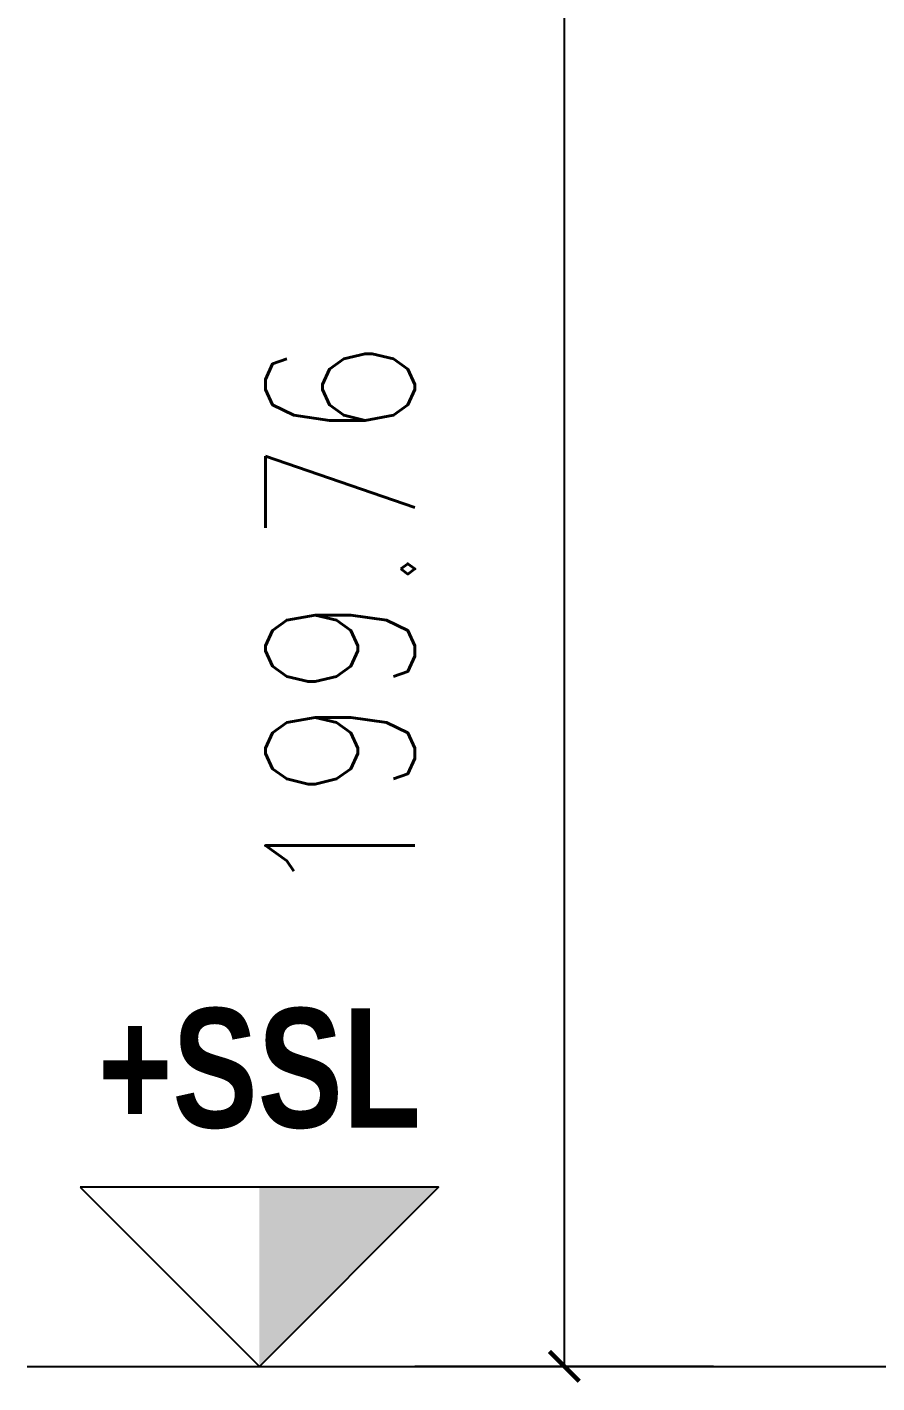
# Model space of a CAD drawing. Header units: centimetres. Extents: x -5119 to 2082, y -6603 to -947.
# Drawn here: x -343.4 to -229.8, y -3508.5 to -3327 of the extents above; entities that cross this region are included whole.
import ezdxf
from ezdxf.enums import TextEntityAlignment as Align

# ---------------------------------------------------------------- set-up
doc = ezdxf.new("R2010")
doc.units = ezdxf.units.CM
doc.header["$LTSCALE"] = 100
doc.header["$MEASUREMENT"] = 0
doc.linetypes.add('A807-Details-Railing and Cat ladder$0$CENTER2', pattern=[28.575, 19.05, -3.175, 3.175, -3.175])
for name, color, linetype in [('A807-Details-Railing and Cat ladder$0$A-GRID', 5, 'Continuous'), ('A807-Details-Railing and Cat ladder$0$A-HATH-CONC', 253, 'Continuous'), ('A807-Details-Railing and Cat ladder$0$A-SYMB-LVLS', 7, 'Continuous')]:
    doc.layers.add(name, color=color, linetype=linetype)
doc.styles.add('A807-Details-Railing and Cat ladder$0$ARIAL', font='arial.ttf', dxfattribs={"width": 0.9})
doc.styles.add('A807-Details-Railing and Cat ladder$0$DIM1', font='simplex.shx', dxfattribs={"width": 0.8})
doc.styles.add('A807-Details-Railing and Cat ladder$0$ROMANS-TITLE', font='GOTHICB.TTF', dxfattribs={"width": 0.8, "height": 2.5})
doc.dimstyles.new('A807-Details-Railing and Cat ladder$0$A-20-DIM-INT', dxfattribs={"dimscale": 20, "dimtxt": 2.5, "dimasz": 0.2, "dimexe": 1, "dimexo": 1, "dimgap": 1, "dimtad": 1, "dimlfac": 0.001, "dimdsep": 46, "dimtxsty": 'A807-Details-Railing and Cat ladder$0$ARIAL', "dimblk": 'A807-Details-Railing and Cat ladder$0$_ARCHTICK', "dimcen": 0.025, "dimclrd": 8, "dimclre": 8, "dimclrt": 7, "dimazin": 2, "dimtfac": 1, "dimtix": 1, "dimtmove": 2, "dimatfit": 3, "dimfxl": 1, "dimtolj": 1, "dimtzin": 0, "dimlwd": -1, "dimlwe": -1, "dimarcsym": 0})

# ---------------------------------------------------------------- blocks, each defined once
blk = doc.blocks.new('A807-Details-Railing and Cat ladder$0$_ARCHTICK')
at = {"color": 0, "linetype": 'ByBlock', "const_width": 0.15}
blk.add_lwpolyline([(-0.5, -0.5), (0.5, 0.5)], dxfattribs=at)
blk = doc.blocks.new('*D26')
at = {"layer": 'A807-Details-Railing and Cat ladder$0$A-HATH-CONC', "color": 8, "ltscale": 0.8, "transparency": 16777216}
for p, q in [((-140.05, -3306.48), (-291.56, -3306.48)), ((-271.56, -3506.24), (-271.56, -3306.48)), ((-251.61, -3506.24), (-291.56, -3506.24))]:
    blk.add_line(p, q, dxfattribs=at)
at = {"layer": 'Defpoints', "color": 0, "ltscale": 0.8, "transparency": 16777216}
for p in [(-271.56, -3306.48), (-120.05, -3306.48), (-231.61, -3506.24)]:
    blk.add_point(p, dxfattribs=at)
at = {"layer": 'A807-Details-Railing and Cat ladder$0$A-HATH-CONC', "color": 8, "ltscale": 0.8, "transparency": 16777216, "xscale": 4, "yscale": 4, "zscale": 4}
for p, rotation in [((-271.56, -3306.48), 90), ((-271.56, -3506.24), 270)]:
    blk.add_blockref('A807-Details-Railing and Cat ladder$0$_ARCHTICK', p, dxfattribs=dict(at, rotation=rotation))
at = {"layer": 'A807-Details-Railing and Cat ladder$0$A-HATH-CONC', "color": 7, "ltscale": 0.8, "transparency": 16777216, "insert": (-301.56, -3406.36), "char_height": 20, "attachment_point": 5, "rotation": 90, "style": 'A807-Details-Railing and Cat ladder$0$DIM1'}
blk.add_mtext('\\A1;199.76', dxfattribs=at)
blk = doc.blocks.new('A807-Details-Railing and Cat ladder$0$A-LVL_EL-SEC')
at = {"layer": 'A807-Details-Railing and Cat ladder$0$A-SYMB-LVLS', "color": 5, "ltscale": 800}
blk.add_line((-150, 0), (150, 0), dxfattribs=at)
at = {"layer": 'A807-Details-Railing and Cat ladder$0$A-SYMB-LVLS'}
blk.add_lwpolyline([(-300, 300), (0, 0), (300, 300), (-300, 300)], dxfattribs=at)
blk.add_solid([(0, 300), (300, 300), (0, 0)], dxfattribs=at)
at = {"layer": 'A807-Details-Railing and Cat ladder$0$A-SYMB-LVLS', "ltscale": 800, "style": 'A807-Details-Railing and Cat ladder$0$ROMANS-TITLE', "width": 0.8}
blk.add_attdef('FLOOR-LEVEL', text='', height=200, dxfattribs=at).set_placement((0, 500), align=Align.MIDDLE)

msp = doc.modelspace()

# ---------------------------------------------------------------- linework, layer by layer
at = {"layer": 'A807-Details-Railing and Cat ladder$0$A-GRID', "linetype": 'A807-Details-Railing and Cat ladder$0$CENTER2', "ltscale": 0.5}
msp.add_line((-343.441, -3506.241), (-202.753, -3506.241), dxfattribs=at)

# ---------------------------------------------------------------- block references
at = {"layer": 'A807-Details-Railing and Cat ladder$0$A-SYMB-LVLS', "ltscale": 800, "xscale": 0.07990490912002411, "yscale": 0.07990490912002411, "zscale": 0.07990490912002411}
msp.add_blockref('A807-Details-Railing and Cat ladder$0$A-LVL_EL-SEC', (-312.369, -3506.241), dxfattribs=at).add_auto_attribs({'FLOOR-LEVEL': '+SSL'})

# ---------------------------------------------------------------- dimensions: what is measured, and where the dimension line sits
at = {"layer": 'A807-Details-Railing and Cat ladder$0$A-HATH-CONC', "ltscale": 0.8}
dim = msp.add_linear_dim(base=(-271.564, -3306.479), p1=(-231.611, -3506.241), p2=(-120.052, -3306.479), angle=90, dimstyle='A807-Details-Railing and Cat ladder$0$A-20-DIM-INT', override={"dimtxt": 1, "dimlfac": 1, "dimtxsty": 'A807-Details-Railing and Cat ladder$0$DIM1'}, dxfattribs=at)
dim.commit()
dim.dimension.update_dxf_attribs({"geometry": '*D26', "text_midpoint": (-301.564, -3406.36)})

doc.saveas('drawing.dxf')
